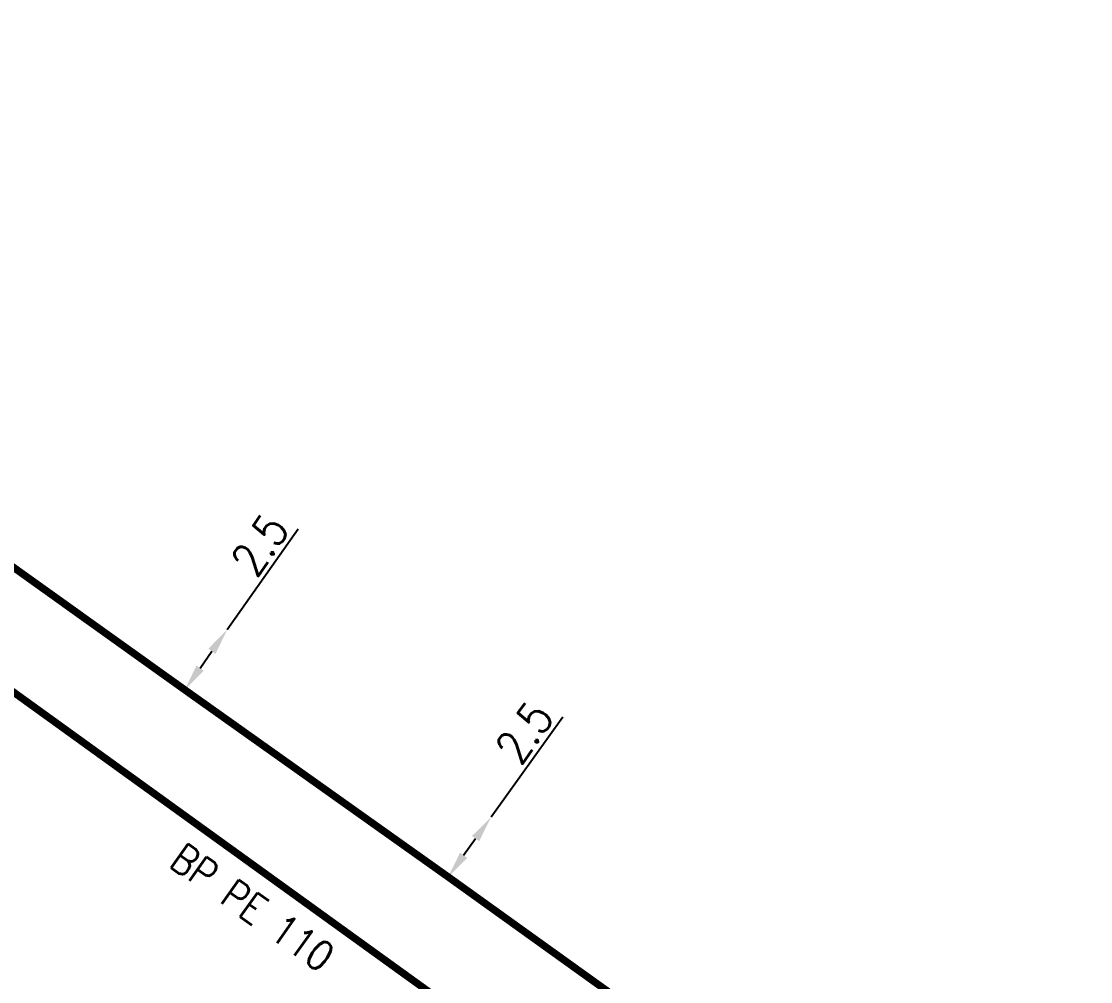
# Model space of a CAD drawing. Header units: millimetres. Extents: x 184998 to 186003, y 126995 to 128002.
# Drawn here: x 185498.13 to 185534.38, y 127223.23 to 127255.79 of the extents above; entities that cross this region are included whole.
import ezdxf

# ---------------------------------------------------------------- set-up
doc = ezdxf.new("R2010")
doc.units = ezdxf.units.MM
doc.header["$PDMODE"] = 34
doc.linetypes.add('L_25_PE', pattern=[2000, 1000, 1000])
doc.layers.get('DEFPOINTS').update_dxf_attribs({"linetype": 'CONTINUOUS'})
doc.layers.add('L_150', color=1, linetype='CONTINUOUS')
doc.styles.get("Standard").update_dxf_attribs({"font": 'romans.shx', "width": 0.85})
doc.dimstyles.get("Standard").update_dxf_attribs({"dimtxt": 1.5, "dimasz": 1.2, "dimexe": 0.625, "dimexo": 0.625, "dimgap": 0.25, "dimtad": 1, "dimdec": 1, "dimzin": 0, "dimdsep": 46, "dimtxsty": 'Standard', "dimcen": -0.5, "dimadec": 0, "dimazin": 0, "dimtfac": 1, "dimtdec": 1, "dimtmove": 0, "dimatfit": 3, "dimfxl": 0, "dimtolj": 1, "dimtzin": 0, "dimarcsym": 0})

# ---------------------------------------------------------------- blocks, each defined once
blk = doc.blocks.new('*D1371')
at = {"layer": 'DEFPOINTS', "color": 0, "linetype": 'Continuous', "transparency": 16777216}
for p in [(185505.11, 127235.169), (185505.11, 127235.169), (185503.67, 127233.126)]:
    blk.add_point(p, dxfattribs=at)
at = {"layer": 'L_150', "color": 0, "linetype": 'Continuous', "lineweight": -2, "transparency": 16777216}
for p, q in [((185505.11, 127235.169), (185507.517, 127238.585)), ((185504.188, 127233.862), (185504.592, 127234.434))]:
    blk.add_line(p, q, dxfattribs=at)
at = {"layer": 'L_150', "color": 0, "linetype": 'Continuous', "transparency": 16777216}
for points in [[(185504.469, 127234.52), (185504.714, 127234.347), (185505.11, 127235.169)], [(185504.066, 127233.948), (185504.311, 127233.775), (185503.67, 127233.126)]]:
    blk.add_solid(points, dxfattribs=at)
at = {"layer": 'L_150', "color": 0, "linetype": 'Continuous', "transparency": 16777216, "insert": (185506.219, 127238.045), "char_height": 1.125, "attachment_point": 5, "rotation": 54.8223}
blk.add_mtext('\\A1;2.5', dxfattribs=at)
blk = doc.blocks.new('*D1372')
at = {"layer": 'DEFPOINTS', "color": 0, "linetype": 'Continuous', "transparency": 16777216}
for p in [(185514.054, 127228.814), (185514.054, 127228.814), (185512.598, 127226.782)]:
    blk.add_point(p, dxfattribs=at)
at = {"layer": 'L_150', "color": 0, "linetype": 'Continuous', "lineweight": -2, "transparency": 16777216}
for p, q in [((185514.054, 127228.814), (185516.487, 127232.212)), ((185513.122, 127227.514), (185513.53, 127228.083))]:
    blk.add_line(p, q, dxfattribs=at)
at = {"layer": 'L_150', "color": 0, "linetype": 'Continuous', "transparency": 16777216}
for points in [[(185513.408, 127228.17), (185513.652, 127227.995), (185514.054, 127228.814)], [(185513, 127227.601), (185513.244, 127227.426), (185512.598, 127226.782)]]:
    blk.add_solid(points, dxfattribs=at)
at = {"layer": 'L_150', "color": 0, "linetype": 'Continuous', "transparency": 16777216, "insert": (185515.184, 127231.682), "char_height": 1.125, "attachment_point": 5, "rotation": 54.3911}
blk.add_mtext('\\A1;2.5', dxfattribs=at)

msp = doc.modelspace()

# ---------------------------------------------------------------- linework, layer by layer
at = {"layer": 'L_150', "linetype": 'L_25_PE', "const_width": 0.25}
for points in [[(185602.748, 127163.181), (185602.473, 127163.372), (185580.638, 127178.545), (185553.214, 127197.602), (185527.49, 127216.093), (185512.598, 127226.782), (185503.67, 127233.126), (185482.807, 127248.05), (185473.825, 127254.229), (185472.443, 127255.265), (185471.911, 127255.67)], [(185490.256, 127237.093), (185490.256, 127237.093), (185490.397, 127237.281), (185491.07, 127238.162), (185491.862, 127238.084), (185491.862, 127238.084), (185491.862, 127238.084), (185491.862, 127238.084), (185495.964, 127234.42), (185495.964, 127234.42), (185495.964, 127234.42), (185495.964, 127234.42), (185495.964, 127234.42), (185495.964, 127234.42), (185495.964, 127234.42), (185514.116, 127221.318), (185528.243, 127211.63), (185568.132, 127182.984)]]:
    msp.add_lwpolyline(points, dxfattribs=at)

# ---------------------------------------------------------------- texts
at = {"layer": 'L_150', "linetype": 'L_25_PE', "insert": (185505.96, 127225.747), "char_height": 1, "attachment_point": 5, "rotation": 324.6948}
msp.add_mtext('BP PE 110', dxfattribs=at)

# ---------------------------------------------------------------- dimensions: what is measured, and where the dimension line sits
at = {"layer": 'L_150', "linetype": 'Continuous'}
for base, p1, p2, angle, picture, middle in [((185505.11, 127235.169), (185503.67, 127233.126), (185505.11, 127235.169), 234.8223, '*D1371', (185506.832, 127237.613)), ((185514.054, 127228.814), (185512.598, 127226.782), (185514.054, 127228.814), 234.3911, '*D1372', (185515.794, 127231.245))]:
    dim = msp.add_linear_dim(base=base, p1=p1, p2=p2, angle=angle, dimstyle='Standard', override={"dimscale": 0.75}, dxfattribs=at)
    dim.commit()
    dim.dimension.update_dxf_attribs({"geometry": picture, "text_midpoint": middle, "dimtype": 160})

doc.saveas('drawing.dxf')
